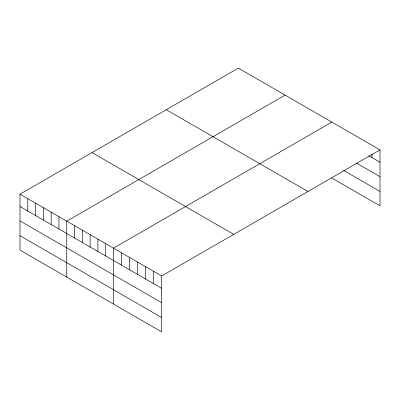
<?xml version="1.0" encoding="UTF-8"?>
<svg xmlns="http://www.w3.org/2000/svg" width="400" height="400" viewBox="0 0 400 400"><rect width="100%" height="100%" fill="white"/><g stroke="black" fill="none" stroke-linecap="round" stroke-linejoin="round"><path stroke-width="0.6" d="M380 149.905L161.66 275.96L161.66 331.885L20 250.095L20 194.175L238.34 68.115L380 149.905L380 205.825L331.835 178.02M285.09 95.105L66.75 221.165L66.75 277.085M331.835 122.095L113.495 248.155L113.495 304.075M368.76 155.775L380 162.265M356.455 163.045L380 176.64M343.61 170.44L380 191.45M166.29 109.715L307.95 191.5M92.05 152.575L233.71 234.36M20 194.175L161.66 275.96M20 206.535L161.66 288.32M20 220.91L161.66 302.695M20 235.72L161.66 317.51M371.975 153.92L371.975 157.63M153.63 271.325L153.63 283.685M145.605 266.69L145.605 279.05M137.575 262.055L137.575 274.415M129.55 257.42L129.55 269.78M121.525 252.79L121.525 265.15M105.705 243.655L105.705 256.015M97.915 239.155L97.915 251.515M90.12 234.66L90.12 247.02M82.33 230.16L82.33 242.52M74.54 225.66L74.54 238.02M58.955 216.665L58.955 229.025M51.165 212.165L51.165 224.525M43.375 207.67L43.375 220.03M35.585 203.17L35.585 215.53M27.79 198.675L27.79 211.03"/></g></svg>
